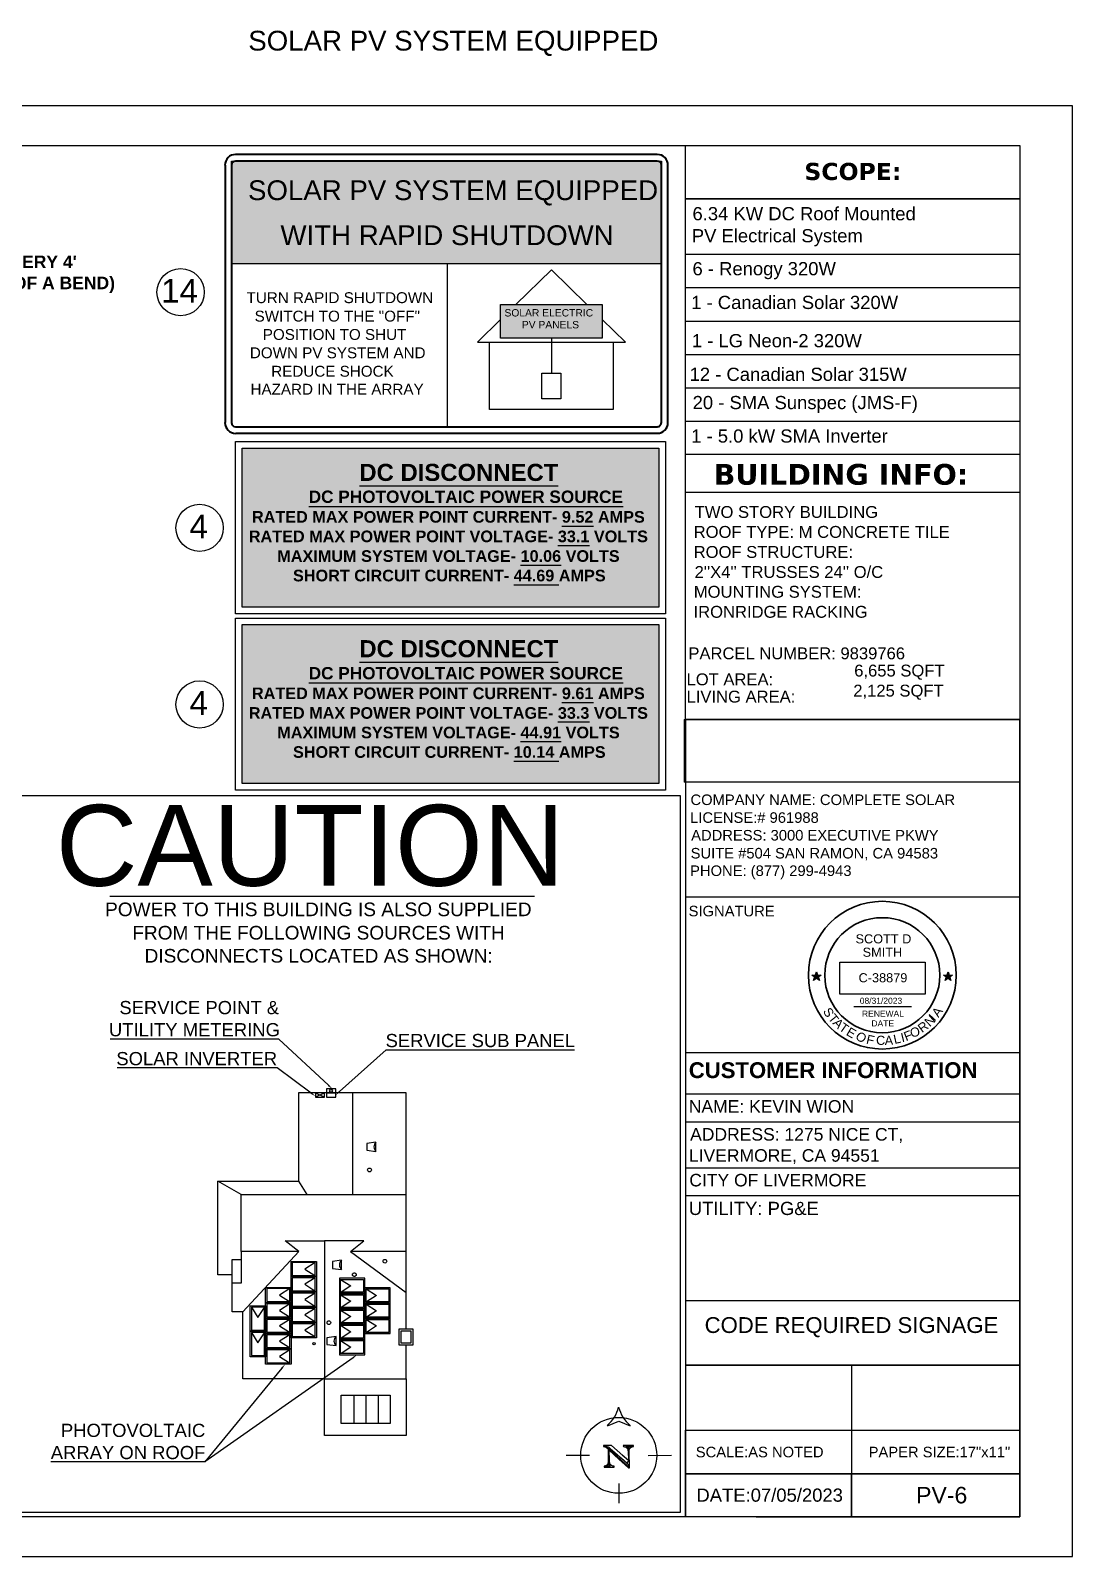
# Model space of a CAD drawing. Header units: millimetres. Extents: x 351 to 7480, y -14642 to -8468.
# Drawn here: x 4877 to 5667, y -10898 to -9740 of the extents above; entities that cross this region are included whole.
import ezdxf

# ---------------------------------------------------------------- set-up
doc = ezdxf.new("R2010")
doc.units = ezdxf.units.MM
for name, color, linetype in [('PDF5_Text', 7, 'Continuous'), ('PDF7_0', 7, 'Continuous'), ('PDF7_PDF4_0', 7, 'Continuous'), ('PDF7_PDF9_Geometry', 7, 'Continuous'), ('PDF7_PDF_0', 7, 'Continuous'), ('PDF7_PDF_Geometry', 7, 'Continuous'), ('PDF7_Text', 7, 'Continuous'), ('PDF_Text', 7, 'Continuous')]:
    doc.layers.add(name, color=color, linetype=linetype)
doc.styles.add('PDF Arial', font='arial.ttf')
doc.styles.add('PDF Arial Bold', font='arialbd.ttf')
doc.styles.add('PDF Verdana Bold', font='verdanab.ttf')
doc.styles.get("Standard").update_dxf_attribs({"font": 'arial.ttf'})
picture_1 = doc.add_image_def('image9.png', size_in_pixel=(45, 240))
picture_2 = doc.add_image_def('image33.png', size_in_pixel=(858, 321))

# ---------------------------------------------------------------- blocks, each defined once
blk = doc.blocks.new('star')
h = blk.add_hatch(color=256)
h.dxf.hatch_style = 1
h.paths.add_polyline_path([(116.5, 62.57), (116.86, 62.57), (116.68, 63.12)])
h.paths.add_polyline_path([(116.68, 62.02), (116.97, 62.23), (116.86, 62.57), (116.5, 62.57), (116.39, 62.23)])
h.paths.add_polyline_path([(116.5, 62.57), (115.92, 62.57), (116.39, 62.23)])
h.paths.add_polyline_path([(116.39, 62.23), (116.21, 61.67), (116.68, 62.02)])
h.paths.add_polyline_path([(116.68, 62.02), (117.15, 61.67), (116.97, 62.23)])
h.paths.add_polyline_path([(116.97, 62.23), (117.44, 62.57), (116.86, 62.57)])
for p, q in [((116.21, 61.67), (116.68, 63.12)), ((116.68, 63.12), (117.15, 61.67)), ((115.92, 62.57), (117.44, 62.57)), ((117.15, 61.67), (115.92, 62.57)), ((117.44, 62.57), (116.21, 61.67))]:
    blk.add_line(p, q)
blk = doc.blocks.new('a')
at = {"color": 1, "char_height": 15, "attachment_point": 1}
for s, insert, rotation in [('{\\C256;S}', (169, 149), 301.8504), ('{\\C256;T}', (176.1, 138.5), 308.5602), ('{\\C256;A}', (182.8, 131.2), 313.9392), ('{\\C256;N}', (322.6, 125.5), 43.0781), ('{\\C256;I}', (344.8, 127.8), 227.4846), ('{\\C256;A}', (335, 138.5), 54.6588), ('{\\C256;T}', (190.6, 123.2), 324.7462), ('{\\C256;E}', (201.4, 115.5), 330.0103), ('{\\C256;O}', (218.6, 109.1), 319.6464), ('{\\C256;L}', (271.7, 101.5), 12.6875), ('{\\C256;I}', (283.7, 104.3), 13.6115), ('{\\C256;F}', (288.3, 105.4), 21.5682), ('{\\C256;O}', (299, 112.2), 12.6875), ('{\\C256;R}', (311.3, 116.8), 36.4598), ('{\\C256;A}', (258.4, 100.3), 1.6689)]:
    blk.add_mtext_dynamic_manual_height_columns(s, width=30.733, gutter_width=125, heights=[0], dxfattribs=dict(at, insert=insert, rotation=rotation))
at = {"color": 1, "insert": (244.5, 100.5), "char_height": 15, "attachment_point": 1}
blk.add_mtext_dynamic_manual_height_columns('{\\C256;C}', width=30.733, gutter_width=125, heights=[0], dxfattribs=at)
blk = doc.blocks.new('1')
at = {"color": 1, "xscale": 0.1018808021228187, "yscale": 0.1018808021228187, "zscale": 0.1018808021228187}
blk.add_blockref('a', (510.97, 81.39), dxfattribs=at)
at = {"color": 1, "insert": (534.46, 91.84), "char_height": 1.528, "attachment_point": 1, "rotation": 347.3366}
blk.add_mtext_dynamic_manual_height_columns('{\\C256;F}', width=1.5282, gutter_width=12.74, heights=[0], dxfattribs=at)

msp = doc.modelspace()

# ---------------------------------------------------------------- hatches: boundary and pattern name
at = {"layer": 'PDF7_PDF4_0', "transparency": 33554559}
h = msp.add_hatch(color=2, dxfattribs=at)
h.dxf.hatch_style = 1
h.paths.add_polyline_path([(5355.4, -9842.1, 0.320372), (5352.8, -9839.5), (5031.9, -9839.6, 0.273718), (5029.7, -9841.8), (5029.7, -9917.3), (5355.4, -9917.3)])

# ---------------------------------------------------------------- linework, layer by layer
at = {"lineweight": 30}
msp.add_line((5501.3, -10480.6), (5545.1, -10480.6), dxfattribs=at)
at = {"lineweight": 35}
for radius in [56, 43.6]:
    msp.add_circle((5522.9, -10456.8), radius, dxfattribs=at)
at = {"layer": 'PDF7_0', "lineweight": 25}
for points in [[(3967.2, -9797.7), (3967.2, -10897.6), (5667, -10897.6), (5667, -9797.7)], [(5627.1, -9868.2), (5373.6, -9868.2)], [(5627.1, -9868.2), (5627.1, -10062.1), (5373.6, -10062.1), (5373.6, -9868.2)], [(5032.7, -10052.2), (5358.5, -10052.2), (5358.5, -10182.7), (5032.7, -10182.7)], [(5037.7, -10057.2), (5353.5, -10057.2), (5353.5, -10177.8), (5037.7, -10177.8)], [(5032.7, -10186), (5358.5, -10186), (5358.5, -10316.5), (5032.7, -10316.5)], [(5037.7, -10191), (5353.5, -10191), (5353.5, -10311.5), (5037.7, -10311.5)], [(5373.6, -10310.5), (5373.6, -10262.9), (5627.1, -10262.9), (5627.1, -10310.5)], [(5100.2, -10549.2), (5100.2, -10546.1), (5093.2, -10546.1), (5093.2, -10549.2)], [(5108.6, -10546.1), (5108.6, -10543), (5101.5, -10543), (5101.5, -10546.1)], [(5108.6, -10549.2), (5108.6, -10546.1), (5101.5, -10546.1), (5101.5, -10549.2)], [(5139.1, -10590.5), (5139.1, -10583.5), (5132.2, -10584.4), (5132.2, -10589.6)], [(5074.7, -10685.4), (5074.7, -10673.8), (5094, -10673.8), (5094, -10685.4)], [(5093, -10684.4), (5093, -10674.7), (5075.6, -10674.7), (5075.6, -10684.4)], [(5113, -10680), (5113, -10673), (5106.1, -10673.8), (5106.1, -10679.1)], [(5074.7, -10697), (5074.7, -10685.4), (5094, -10685.4), (5094, -10697)], [(5093, -10696.1), (5093, -10686.3), (5075.6, -10686.3), (5075.6, -10696.1)], [(5130.6, -10698.1), (5130.6, -10686.5), (5111.4, -10686.5), (5111.4, -10698.1)], [(5112.3, -10697.2), (5112.3, -10687.5), (5129.6, -10687.5), (5129.6, -10697.2)], [(5055.4, -10705.2), (5055.4, -10693.6), (5074.7, -10693.6), (5074.7, -10705.2)], [(5073.8, -10704.3), (5073.8, -10694.5), (5056.4, -10694.5), (5056.4, -10704.3)], [(5074.7, -10708.6), (5074.7, -10697), (5094, -10697), (5094, -10708.6)], [(5093, -10707.7), (5093, -10698), (5075.6, -10698), (5075.6, -10707.7)], [(5130.6, -10709.8), (5130.6, -10698.1), (5111.4, -10698.1), (5111.4, -10709.8)], [(5112.3, -10708.9), (5112.3, -10699.1), (5129.6, -10699.1), (5129.6, -10708.9)], [(5149.9, -10705.4), (5149.9, -10693.8), (5130.6, -10693.8), (5130.6, -10705.4)], [(5131.6, -10704.4), (5131.6, -10694.7), (5148.9, -10694.7), (5148.9, -10704.4)], [(5055.4, -10726.8), (5043.8, -10726.8), (5043.8, -10707.6), (5055.4, -10707.6)], [(5054.5, -10708.5), (5044.7, -10708.5), (5044.7, -10725.9), (5054.5, -10725.9)], [(5055.4, -10716.9), (5055.4, -10705.2), (5074.7, -10705.2), (5074.7, -10716.9)], [(5073.8, -10715.9), (5073.8, -10706.1), (5056.4, -10706.1), (5056.4, -10715.9)], [(5074.7, -10720.2), (5074.7, -10708.6), (5094, -10708.6), (5094, -10720.2)], [(5093, -10719.3), (5093, -10709.6), (5075.6, -10709.6), (5075.6, -10719.3)], [(5130.6, -10721.4), (5130.6, -10709.8), (5111.4, -10709.8), (5111.4, -10721.4)], [(5112.3, -10720.5), (5112.3, -10710.7), (5129.6, -10710.7), (5129.6, -10720.5)], [(5149.9, -10717), (5149.9, -10705.4), (5130.6, -10705.4), (5130.6, -10717)], [(5131.6, -10716), (5131.6, -10706.3), (5148.9, -10706.3), (5148.9, -10716)], [(5055.4, -10728.5), (5055.4, -10716.9), (5074.7, -10716.9), (5074.7, -10728.5)], [(5073.8, -10727.6), (5073.8, -10717.8), (5056.4, -10717.8), (5056.4, -10727.6)], [(5074.7, -10731.8), (5074.7, -10720.2), (5094, -10720.2), (5094, -10731.8)], [(5093, -10730.9), (5093, -10721.1), (5075.6, -10721.1), (5075.6, -10730.9)], [(5130.6, -10733), (5130.6, -10721.4), (5111.4, -10721.4), (5111.4, -10733)], [(5112.3, -10732.1), (5112.3, -10722.3), (5129.6, -10722.3), (5129.6, -10732.1)], [(5149.9, -10728.6), (5149.9, -10717), (5130.6, -10717), (5130.6, -10728.6)], [(5131.6, -10727.7), (5131.6, -10717.9), (5148.9, -10717.9), (5148.9, -10727.7)], [(5156.8, -10725), (5167.1, -10725), (5167.1, -10737.4), (5156.8, -10737.4)], [(5055.4, -10746.1), (5043.8, -10746.1), (5043.8, -10726.8), (5055.4, -10726.8)], [(5054.5, -10727.8), (5044.7, -10727.8), (5044.7, -10745.2), (5054.5, -10745.2)], [(5055.4, -10740.1), (5055.4, -10728.5), (5074.7, -10728.5), (5074.7, -10740.1)], [(5073.8, -10739.1), (5073.8, -10729.4), (5056.4, -10729.4), (5056.4, -10739.1)], [(5108.9, -10737.7), (5108.9, -10730.8), (5101.9, -10731.7), (5101.9, -10736.9)], [(5130.6, -10744.6), (5130.6, -10733), (5111.4, -10733), (5111.4, -10744.6)], [(5112.3, -10743.7), (5112.3, -10733.9), (5129.6, -10733.9), (5129.6, -10743.7)], [(5158.3, -10726.5), (5165.6, -10726.5), (5165.6, -10735.9), (5158.3, -10735.9)], [(5055.4, -10751.7), (5055.4, -10740.1), (5074.7, -10740.1), (5074.7, -10751.7)], [(5073.8, -10750.7), (5073.8, -10741), (5056.4, -10741), (5056.4, -10750.7)], [(5112.8, -10775.3), (5149.9, -10775.3), (5149.9, -10796.8), (5112.8, -10796.8)]]:
    msp.add_lwpolyline(points, close=True, dxfattribs=at)
for points in [[(5373.6, -10262.9), (5373.6, -9827.6)], [(5373.6, -9910.1), (5627.1, -9910.1)], [(5373.6, -9935.4), (5627.1, -9935.4)], [(5373.6, -9960.8), (5627.1, -9960.8)], [(5373.6, -9986.1), (5627.1, -9986.1)], [(5373.6, -10011.5), (5627.1, -10011.5)], [(5373.6, -10036.8), (5627.1, -10036.8)], [(5373.6, -10090.5), (5627.1, -10090.5)], [(5373.7, -10397.4), (5627.2, -10397.4)], [(5103, -10540.3), (5065.5, -10505.2), (5065.4, -10505.2), (4937.7, -10505.2)], [(5111.5, -10545), (5146.8, -10513.3), (5147, -10513.3), (5289.5, -10513.3)], [(5090, -10546.2), (5064.2, -10527), (5064.1, -10527), (4942.9, -10527)], [(5036.8, -10666.3), (5036.8, -10623.1), (5162.1, -10623.1), (5162.1, -10546.1), (5080.5, -10546.1), (5080.5, -10612.9)], [(5100.2, -10546.1), (5093.2, -10549.2)], [(5093.2, -10546.1), (5100.2, -10549.2)], [(5121.3, -10546.1), (5121.3, -10623.1)], [(5030, -10683.9), (5019.2, -10683.9), (5019.2, -10612.9), (5080.5, -10612.9), (5086.6, -10623.1)], [(5036.8, -10623.1), (5019.2, -10612.9)], [(5162.1, -10725), (5162.1, -10623.1)], [(5080.6, -10666.3), (5036.8, -10666.3), (5036.8, -10690.3), (5030, -10690.3)], [(5162.1, -10763), (5162.1, -10805.8), (5100.1, -10805.8), (5100.1, -10763), (5038.2, -10763), (5038.2, -10712.2), (5080.6, -10666.3), (5070.3, -10658.3), (5100.1, -10658.3)], [(5162.1, -10666.3), (5119.7, -10666.3), (5129.8, -10658.3), (5100.1, -10658.3), (5100.1, -10763), (5162.1, -10763), (5162.1, -10737.4)], [(5119.7, -10666.3), (5162.1, -10697.3)], [(5038.2, -10712.2), (5030, -10712.2), (5030, -10672.4), (5036.8, -10672.4)], [(5093, -10674.7), (5085.2, -10679.6), (5092.8, -10684.4)], [(5093, -10686.3), (5085.2, -10691.2), (5092.8, -10696.1)], [(5112.3, -10687.5), (5120.1, -10692.3), (5112.6, -10697.2)], [(5073.8, -10694.5), (5066, -10699.4), (5073.5, -10704.3)], [(5093, -10698), (5085.2, -10702.8), (5092.8, -10707.7)], [(5112.3, -10699.1), (5120.1, -10704), (5112.6, -10708.9)], [(5131.6, -10694.7), (5139.4, -10699.6), (5131.8, -10704.4)], [(5044.7, -10708.5), (5049.6, -10716.3), (5054.5, -10708.8)], [(5073.8, -10706.1), (5066, -10711), (5073.5, -10715.9)], [(5093, -10709.6), (5085.2, -10714.4), (5092.8, -10719.3)], [(5112.3, -10710.7), (5120.1, -10715.6), (5112.6, -10720.5)], [(5131.6, -10706.3), (5139.4, -10711.2), (5131.8, -10716)], [(5073.8, -10717.8), (5066, -10722.7), (5073.5, -10727.6)], [(5093, -10721.1), (5085.2, -10726), (5092.8, -10730.9)], [(5112.3, -10722.3), (5120.1, -10727.2), (5112.6, -10732.1)], [(5131.6, -10717.9), (5139.4, -10722.8), (5131.8, -10727.7)], [(5044.7, -10727.8), (5049.6, -10735.6), (5054.5, -10728)], [(5073.8, -10729.4), (5066, -10734.3), (5073.5, -10739.1)], [(5112.3, -10733.9), (5120.1, -10738.8), (5112.6, -10743.7)], [(5121.7, -10746.9), (5009.4, -10825.7), (5009.2, -10825.7), (4892.6, -10825.7)], [(5073.8, -10741), (5066, -10745.9), (5073.5, -10750.7)], [(5067.8, -10754.8), (5009.4, -10825.7)], [(5122.2, -10775.3), (5122.2, -10796.8)], [(5131.5, -10775.3), (5131.5, -10796.8)], [(5140.7, -10775.3), (5140.7, -10796.8)]]:
    msp.add_lwpolyline(points, dxfattribs=at)
at = {"layer": 'PDF7_0', "color": 7, "lineweight": 25, "true_color": 0xfcfcfc}
for points in [[(5126.5, -10085.8), (5277.3, -10085.8)], [(5088.1, -10101.5), (5326.4, -10101.5)], [(5280, -10116.3), (5304, -10116.3)], [(5277, -10131.1), (5300.9, -10131.1)], [(5248.6, -10145.9), (5279.4, -10145.9)], [(5243.5, -10160.7), (5274.2, -10160.7), (5277.7, -10160.7)], [(5126.5, -10219.5), (5277.3, -10219.5)], [(5088.1, -10235.2), (5326.4, -10235.2)], [(5280, -10250), (5304, -10250)], [(5277, -10264.8), (5300.9, -10264.8)], [(5248.6, -10279.7), (5279.4, -10279.7)], [(5243.5, -10294.5), (5274.2, -10294.5), (5277.7, -10294.5)]]:
    msp.add_lwpolyline(points, dxfattribs=at)
at = {"layer": 'PDF7_0', "lineweight": 25}
for centre, radius in [((5105, -10544.5), 1.04), ((5134.2, -10604.5), 1.41), ((5145.9, -10673.7), 1.41), ((5122.7, -10683.9), 1.41), ((5103.4, -10720.3), 1.41), ((5092.2, -10736.3), 0.863)]:
    msp.add_circle(centre, radius, dxfattribs=at)
for centre, end in [((5142, -10586.9), 230.5486), ((5115.9, -10676.4), 230.5486), ((5111.7, -10734.2), 230.5489)]:
    msp.add_arc(centre, 4.5, 129.4514, end, dxfattribs=at)
at = {"layer": 'PDF7_0', "color": 1, "transparency": 33554559}
for points in [[(5353.5, -10057.2), (5037.7, -10057.2), (5353.5, -10177.8)], [(5037.7, -10057.2), (5353.5, -10177.8), (5037.7, -10177.8)], [(5353.5, -10191), (5037.7, -10191), (5353.5, -10311.5)], [(5037.7, -10191), (5353.5, -10311.5), (5037.7, -10311.5)]]:
    msp.add_solid(points, dxfattribs=at)
at = {"layer": 'PDF7_0', "transparency": 33554559}
for points in [[(5103.5, -10539.8), (5106, -10543), (5102.6, -10540.8)], [(5090.4, -10545.7), (5093.2, -10548.6), (5089.6, -10546.8)], [(5111.9, -10545.5), (5108.6, -10547.7), (5111.1, -10544.5)], [(5121.3, -10746.4), (5124.9, -10744.6), (5122, -10747.5)], [(5067.3, -10754.4), (5070.3, -10751.7), (5068.3, -10755.2)]]:
    msp.add_solid(points, dxfattribs=at)
at = {"layer": 'PDF7_PDF4_0', "lineweight": 40}
for points in [[(5352.3, -9834.5), (5032.8, -9834.5)], [(5024.7, -9842.6), (5024.7, -9917.3), (5024.7, -10037.8)], [(5029.7, -9842.6), (5029.7, -9917.3), (5029.7, -10037.8)], [(5352.3, -9839.5), (5032.8, -9839.5)]]:
    msp.add_lwpolyline(points, dxfattribs=at)
for points in [[(5032.8, -10045.9), (5352.3, -10045.9, 0.414214), (5360.4, -10037.8), (5360.4, -9917.3), (5360.4, -9842.6, 0.414579), (5352.3, -9834.5)], [(5032.8, -10040.9), (5352.3, -10040.9, 0.414214), (5355.4, -10037.8), (5355.4, -9917.3), (5355.4, -9842.6, 0.414213), (5352.3, -9839.5)]]:
    msp.add_lwpolyline(points, format="xyb", dxfattribs=at)
at = {"layer": 'PDF7_PDF4_0', "lineweight": 25}
for points in [[(5029.7, -9839.6), (5355.4, -9839.5), (5355.4, -9917.3), (5029.7, -9917.3)], [(5233.5, -9948.3), (5310.6, -9948.3), (5310.6, -9973.8), (5233.5, -9973.8)], [(5264.8, -10000.2), (5279.3, -10000.2), (5279.3, -10019.8), (5264.8, -10019.8)]]:
    msp.add_lwpolyline(points, close=True, dxfattribs=at)
at = {"layer": 'PDF7_PDF4_0', "lineweight": 20}
msp.add_lwpolyline([(5355.4, -9917.3), (5029.7, -9917.3)], dxfattribs=at)
at = {"layer": 'PDF7_PDF4_0', "lineweight": 25}
msp.add_lwpolyline([(5193.3, -10040.9), (5193.3, -9917.3)], dxfattribs=at)
at = {"layer": 'PDF7_PDF4_0', "lineweight": 30}
for points in [[(5299, -9948.3), (5272.1, -9922), (5245.1, -9948.3)], [(5233.5, -9959.6), (5216, -9976.7), (5328.2, -9976.7), (5310.6, -9959.6)], [(5272.1, -9973.8), (5272.1, -10000.2)], [(5318.9, -9976.7), (5318.9, -10027.9), (5225.2, -10027.9), (5225.2, -9976.7)]]:
    msp.add_lwpolyline(points, dxfattribs=at)
at = {"layer": 'PDF7_PDF4_0', "lineweight": 40}
for centre, radius, start, end in [((5032.7, -9842.6), 8.13, 90, 180), ((5032.7, -9842.6), 3.13, 90, 180), ((5032.7, -10037.8), 8.13, 180, 270), ((5032.7, -10037.8), 3.13, 180, 270)]:
    msp.add_arc(centre, radius, start, end, dxfattribs=at)
at = {"layer": 'PDF7_PDF4_0', "color": 252, "true_color": 0x929398, "transparency": 33554559}
for points in [[(5032.8, -9839.5), (5352.9, -9839.5), (5032.3, -9839.5)], [(5352.3, -9839.5), (5032.8, -9839.5), (5352.9, -9839.5)]]:
    msp.add_solid(points, dxfattribs=at)
at = {"layer": 'PDF7_PDF4_0', "color": 2, "transparency": 33554559}
for points in [[(5310.6, -9948.3), (5233.5, -9948.3), (5310.6, -9973.8)], [(5233.5, -9948.3), (5310.6, -9973.8), (5233.5, -9973.8)]]:
    msp.add_solid(points, dxfattribs=at)
at = {"layer": 'PDF7_PDF9_Geometry', "lineweight": 30}
msp.add_lwpolyline([(5314.4, -10798.3, 0.153116), (5323, -10784.3, 0.153141), (5331.7, -10798.2)], format="xyb", dxfattribs=at)
for points in [[(5314.6, -10798.4), (5323.1, -10794.9), (5331.7, -10798.4)], [(5330.4, -10824.7), (5317.6, -10813.5), (5311.6, -10813.5), (5311.6, -10814.3), (5311.7, -10814.3), (5313.9, -10814.3), (5314.1, -10814.3), (5314.7, -10814.4), (5315.1, -10814.5), (5315.5, -10814.8), (5315.8, -10814.9), (5316.1, -10815.2), (5316.5, -10815.6), (5329.4, -10826.8)], [(5330.5, -10829.7), (5315.8, -10816.3), (5315.8, -10817), (5323.1, -10823.7), (5330.4, -10830.3), (5330.5, -10829.7), (5323.8, -10823.7)], [(5330.3, -10817.4), (5330.4, -10824.7), (5329.4, -10826.8), (5329.5, -10827.1), (5329.9, -10827.5), (5330.1, -10827.7), (5330.2, -10827.8), (5330.4, -10828.2), (5330.4, -10828.4), (5330.5, -10828.8), (5330.5, -10829.1), (5330.5, -10829.7), (5330.4, -10830.3), (5331.3, -10830.3), (5331, -10817.8), (5331.1, -10817.2), (5331.1, -10816.7), (5331.2, -10816.2), (5330.4, -10816.1), (5330.2, -10815.7), (5329.9, -10815.3), (5329.7, -10814.9), (5329.4, -10814.7), (5329, -10814.5), (5328.5, -10814.3), (5331.6, -10814.3), (5334.3, -10814.2), (5334.3, -10813.5), (5326.5, -10813.4), (5326.6, -10814.2), (5327, -10814.2), (5327.5, -10814.4), (5328.1, -10814.5), (5328.4, -10814.7), (5328.8, -10814.9), (5329.2, -10815.1), (5329.2, -10815.2), (5329.5, -10815.6), (5329.8, -10815.9), (5329.9, -10816.5), (5330.1, -10816.8), (5330.3, -10817.4), (5330.4, -10816.1)], [(5301, -10821), (5283.2, -10821.1)], [(5324.9, -10822.9), (5329.4, -10826.8), (5330.4, -10824.7), (5325.7, -10820.7)], [(5345.3, -10820.9), (5363.1, -10820.8)], [(5323.2, -10842.3), (5323.2, -10857.2)]]:
    msp.add_lwpolyline(points, dxfattribs=at)
for points in [[(5315.2, -10825.6), (5315.2, -10825.7), (5315.2, -10826.3), (5315.1, -10826.7), (5315.4, -10827.1), (5315.6, -10827.4), (5315.6, -10827.9), (5315.8, -10828.2), (5316, -10828.4), (5316.3, -10828.7), (5316.7, -10829.1), (5313.7, -10829.1), (5312, -10829.9), (5319.6, -10829.9), (5319.6, -10829.1), (5319.2, -10829.1), (5318.6, -10829), (5318.2, -10828.9), (5317.8, -10828.7), (5317.5, -10828.6), (5317.1, -10828.2), (5316.7, -10827.8), (5316.6, -10827.6), (5316.3, -10827.1), (5316.3, -10826.6), (5316.1, -10826.3), (5316.1, -10825.8), (5316.1, -10825.4), (5316, -10824.8), (5315.8, -10817), (5315.8, -10816.3), (5315.6, -10815.9), (5315.2, -10815.6), (5314.8, -10815.2), (5314.6, -10815), (5314.3, -10814.7), (5313.8, -10814.5), (5313.4, -10814.3), (5313.9, -10814.3), (5311.7, -10814.3), (5312, -10814.3), (5312.5, -10814.4), (5312.9, -10814.5), (5313.4, -10814.7), (5313.6, -10814.8), (5313.8, -10815), (5314.2, -10815.4), (5314.6, -10815.8), (5315, -10816.1)], [(5334.3, -10814.2), (5331.6, -10814.3), (5331, -10814.7), (5330.7, -10815.1), (5330.5, -10815.6), (5330.4, -10816.1), (5331.2, -10816.2), (5331.4, -10815.8), (5331.5, -10815.7), (5331.9, -10815.3), (5332.2, -10814.9), (5332.5, -10814.7), (5332.8, -10814.6), (5333.3, -10814.4), (5333.7, -10814.3)], [(5315.1, -10826.7), (5315, -10827.1), (5314.7, -10827.6), (5314.5, -10828), (5314.2, -10828.3), (5313.9, -10828.6), (5313.6, -10828.7), (5313.1, -10828.9), (5312.6, -10829.1), (5312, -10829.1), (5312, -10829.9), (5313.7, -10829.1), (5314.2, -10828.9), (5314.6, -10828.6), (5314.8, -10828.2), (5315, -10827.9), (5315.3, -10827.7), (5315.4, -10827.1)]]:
    msp.add_lwpolyline(points, close=True, dxfattribs=at)
msp.add_circle((5323.1, -10820.9), 28.8, dxfattribs=at)
at = {"layer": 'PDF7_PDF_0', "lineweight": 25}
msp.add_lwpolyline([(4826.4, -10864.1), (5369.8, -10864.1), (5369.8, -10320.7), (4826.4, -10320.7)], close=True, dxfattribs=at)
msp.add_lwpolyline([(4937.3, -10397), (5259.2, -10397)], dxfattribs=at)
for centre in [(4991, -9938.9), (5005.4, -10117.6), (5005.4, -10251.5)]:
    msp.add_circle(centre, 17.9, dxfattribs=at)
at = {"layer": 'PDF7_PDF_Geometry', "lineweight": 25}
for points in [[(5627.1, -9827.6), (5627.1, -10867.6), (4007.1, -10867.6), (4007.1, -9827.6), (5627.1, -9827.6), (5627.1, -10867.6), (5373.6, -10867.6), (5373.6, -10834.8), (5627.1, -10834.8), (5373.6, -10834.8), (5373.6, -10801.9), (5627.1, -10801.9)], [(5627.1, -10345.5), (5627.1, -10801.9), (5627.1, -10834.8), (5627.1, -10867.6), (5627.1, -10262.9), (5373.6, -10262.9), (5373.6, -10867.6)], [(5373.6, -10515.5), (5627.1, -10515.5)], [(5373.6, -10546.8), (5627.1, -10546.8)], [(5373.6, -10567.9), (5627.1, -10567.9)], [(5373.6, -10602.8), (5627.2, -10602.8)], [(5373.6, -10623.9), (5627.2, -10623.9)], [(5373.6, -10703.5), (5627.2, -10703.5)], [(5377.1, -10752.6), (5627.1, -10752.6), (5373.6, -10752.6), (5627.1, -10752.6), (5499.5, -10752.6), (5499.5, -10801.9), (5627.1, -10801.9), (5627.1, -10752.6)], [(5499.5, -10801.9), (5499.5, -10834.8), (5499.5, -10867.6)]]:
    msp.add_lwpolyline(points, dxfattribs=at)
msp.add_lwpolyline([(5627.1, -10834.8), (5627.1, -10867.6), (5499.5, -10867.6), (5499.5, -10834.8)], close=True, dxfattribs=at)
at = {"layer": 'PDF7_PDF_Geometry', "color": 251, "lineweight": 25, "true_color": 0x525252}
msp.add_lwpolyline([(5427.2, -10867.6), (5627.1, -10867.6)], dxfattribs=at)

# ---------------------------------------------------------------- block references
at = {"xscale": 4.597039828451667, "yscale": 4.597039828451667, "zscale": 4.597039828451667, "rotation": 287.9700872862333}
for p in [(5035, -10036), (5134.7, -10036.1)]:
    msp.add_blockref('star', p, dxfattribs=at)
at = {"color": 1, "xscale": 4.51217474996896, "yscale": 4.51217474996896, "zscale": 4.51217474996896}
msp.add_blockref('1', (3100.2, -10916.2), dxfattribs=at)

# ---------------------------------------------------------------- texts
at = {"attachment_point": 1}
for s, width, heights, insert, char_height, line_spacing_factor in [('SCOTT D\\P  SMITH', 46.347, [0], (5502.6, -10425.8), 6.9, 0.88), ('RENEWAL\\P    DATE', 31.395, [17], (5507.5, -10483.7), 4.6, 0.96)]:
    msp.add_mtext_dynamic_manual_height_columns(s, width=width, gutter_width=4.6, heights=heights, dxfattribs=dict(at, insert=insert, char_height=char_height, line_spacing_factor=line_spacing_factor))
for s, width, insert, char_height in [('C-38879', 41.59, (5504.9, -10455.3), 6.9), ('08/31/2023', 38.133, (5505.8, -10473.9), 4.6)]:
    msp.add_mtext_dynamic_manual_height_columns(s, width=width, gutter_width=4.6, heights=[0], dxfattribs=dict(at, insert=insert, char_height=char_height))
at = {"layer": 'PDF5_Text', "attachment_point": 7, "style": 'PDF Arial'}
for s, insert, char_height in [('1 - LG Neon-2 320W', (5378.5, -9980.8), 10), ('12 - Canadian Solar 315W', (5376.8, -10006.3), 10), ('PARCEL NUMBER: 9839766', (5375.9, -10217.4), 9), ('LOT AREA:', (5374.5, -10237.1), 9), ('LIVING AREA:', (5374.5, -10250.2), 9)]:
    msp.add_mtext(s, dxfattribs=dict(at, insert=insert, char_height=char_height))
at = {"layer": 'PDF7_Text', "attachment_point": 7}
for s, insert, char_height, style in [('SOLAR PV SYSTEM EQUIPPED', (5042.3, -9759.8), 15, 'PDF Arial'), ('SCOPE:', (5463.8, -9854.1), 13, 'PDF Verdana Bold'), ('SOLAR PV SYSTEM EQUIPPED', (5042.1, -9873.2), 15, 'PDF Arial'), ('6.34 KW DC Roof Mounted', (5379, -9884.5), 10, 'PDF Arial'), ('WITH RAPID SHUTDOWN', (5066.7, -9903.4), 15, 'PDF Arial'), ('PV Electrical System', (5378.5, -9904.1), 10, 'PDF Arial'), ("(STICKER TO BE LOCATED ON CONDUIT WITH DC CURRENT EVERY 4'", (4458, -9923.5), 9.5, 'PDF Arial Bold'), ('6 - Renogy 320W', (5379, -9929.1), 10, 'PDF Arial'), ("HORIZONTALLY OR 10' VERTICALLY AND 1' FROM EACH SIDE OF A BEND)", (4458.7, -9939.5), 9.5, 'PDF Arial Bold'), ('14', (4976.2, -9946.9), 18, 'PDF Arial'), ('TURN RAPID SHUTDOWN', (5041, -9947.3), 8.25, 'PDF Arial'), ('1 - Canadian Solar 320W', (5378, -9951.8), 10, 'PDF Arial'), ('SWITCH TO THE "OFF"', (5047.1, -9961.3), 8.25, 'PDF Arial'), ('SOLAR ELECTRIC', (5236.5, -9957.4), 5.584, 'PDF Arial'), ('PV PANELS', (5249.7, -9966.4), 5.58, 'PDF Arial'), ('POSITION TO SHUT', (5053.3, -9975.2), 8.25, 'PDF Arial'), ('DOWN PV SYSTEM AND', (5043.5, -9989.1), 8.25, 'PDF Arial'), ('REDUCE SHOCK', (5059.7, -10003.1), 8.25, 'PDF Arial'), ('HAZARD IN THE ARRAY', (5044, -10016.6), 8.25, 'PDF Arial'), ('20 - SMA Sunspec (JMS-F)', (5379.1, -10030.6), 10, 'PDF Arial'), ('1 - 5.0 kW SMA Inverter', (5378, -10053.1), 10, 'PDF Arial'), ('BUILDING INFO:', (5395, -10085.2), 15.749, 'PDF Verdana Bold'), ('TWO STORY BUILDING', (5380.7, -10110.2), 9, 'PDF Arial'), ('4', (4997.7, -10125.6), 18, 'PDF Arial'), ('ROOF TYPE: M CONCRETE TILE', (5379.9, -10125.3), 9, 'PDF Arial'), ('ROOF STRUCTURE:', (5379.9, -10140.5), 9, 'PDF Arial'), ("2''X4'' TRUSSES 24'' O/C", (5380.6, -10155.7), 9, 'PDF Arial'), ('MOUNTING SYSTEM:', (5380, -10170.7), 9, 'PDF Arial'), ('IRONRIDGE RACKING', (5379.8, -10185.9), 9, 'PDF Arial'), ('6,655 SQFT', (5501.6, -10232.8), 9, 'PDF Arial'), ('2,125 SQFT', (5500.9, -10248), 9, 'PDF Arial'), ('4', (4997.7, -10259.4), 18, 'PDF Arial'), ('COMPANY NAME: COMPLETE SOLAR', (5377.5, -10327.9), 8, 'PDF Arial'), ('CAUTION', (4896.4, -10389.9), 61.35, 'PDF Arial'), ('LICENSE:# 961988', (5377.2, -10341.4), 8, 'PDF Arial'), ('ADDRESS: 3000 EXECUTIVE PKWY', (5378, -10354.8), 8, 'PDF Arial'), ('SUITE #504 SAN RAMON, CA 94583', (5377.6, -10369.8), 8, 'PDF Arial'), ('PHONE: (877) 299-4943', (5377.2, -10384), 8, 'PDF Arial'), ('POWER TO THIS BUILDING IS ALSO SUPPLIED', (4933.8, -10412.2), 10.334, 'PDF Arial'), ('SIGNATURE', (5376.1, -10412.3), 8, 'PDF Arial'), ('FROM THE FOLLOWING SOURCES WITH', (4954.4, -10429.9), 10.334, 'PDF Arial'), ('DISCONNECTS LOCATED AS SHOWN:', (4963.7, -10447.4), 10.334, 'PDF Arial'), ('SERVICE POINT &', (4944.6, -10486.5), 10, 'PDF Arial'), ('UTILITY METERING', (4936.7, -10503.3), 10, 'PDF Arial'), ('SERVICE SUB PANEL', (5146.4, -10511.5), 10, 'PDF Arial'), ('SOLAR INVERTER', (4942.3, -10525.2), 10, 'PDF Arial'), ('CUSTOMER INFORMATION', (5376.2, -10535), 12, 'PDF Arial Bold'), ('NAME: KEVIN WION', (5376.2, -10561.2), 9.5, 'PDF Arial'), ('ADDRESS: 1275 NICE CT,', (5377.2, -10584), 9.5, 'PDF Arial'), ('LIVERMORE, CA 94551', (5376.3, -10600), 9.5, 'PDF Arial'), ('CITY OF LIVERMORE', (5376.6, -10617.1), 9.5, 'PDF Arial'), ('UTILITY: PG&E', (5376.2, -10638.8), 10, 'PDF Arial'), ('CODE REQUIRED SIGNAGE', (5388.2, -10731.4), 12, 'PDF Arial'), ('PHOTOVOLTAIC', (4900.3, -10807.1), 10, 'PDF Arial'), ('ARRAY ON ROOF', (4892.6, -10823.9), 10, 'PDF Arial'), ('DATE:07/05/2023', (5382, -10856.2), 10, 'PDF Arial'), ('PV-6', (5548.5, -10857.5), 12.5, 'PDF Arial')]:
    msp.add_mtext(s, dxfattribs=dict(at, insert=insert, char_height=char_height, style=style))
at = {"layer": 'PDF7_Text', "color": 7, "true_color": 0xfcfcfc, "attachment_point": 7, "style": 'PDF Arial Bold'}
for s, insert, char_height in [('DC DISCONNECT', (5126.5, -10082.2), 12.957), ('DC PHOTOVOLTAIC POWER SOURCE', (5088.1, -10098.8), 9.329), ('RATED MAX POWER POINT CURRENT- 9.52 AMPS', (5045.1, -10113.8), 8.8), ('RATED MAX POWER POINT VOLTAGE- 33.1 VOLTS', (5042.7, -10128.6), 8.8), ('MAXIMUM SYSTEM VOLTAGE- 10.06 VOLTS', (5064.3, -10143.5), 8.8), ('SHORT CIRCUIT CURRENT- 44.69 AMPS', (5076.2, -10158.3), 8.8), ('DC DISCONNECT', (5126.5, -10215.9), 12.957), ('DC PHOTOVOLTAIC POWER SOURCE', (5088.1, -10232.6), 9.329), ('RATED MAX POWER POINT CURRENT- 9.61 AMPS', (5045.1, -10247.6), 8.8), ('RATED MAX POWER POINT VOLTAGE- 33.3 VOLTS', (5042.7, -10262.5), 8.8), ('MAXIMUM SYSTEM VOLTAGE- 44.91 VOLTS', (5064.3, -10277.3), 8.8), ('SHORT CIRCUIT CURRENT- 10.14 AMPS', (5076.2, -10292.1), 8.8)]:
    msp.add_mtext(s, dxfattribs=dict(at, insert=insert, char_height=char_height))
at = {"layer": 'PDF_Text', "insert": (5381.5, -10822.5), "char_height": 8, "attachment_point": 7, "style": 'PDF Arial'}
msp.add_mtext('SCALE:AS NOTED           PAPER SIZE:17"x11"', dxfattribs=at)

# ---------------------------------------------------------------- pictures from other files: only their frames are drawn
at = {"color": 7, "true_color": 0xffffff}
image = msp.add_image(picture_2, insert=(5490.8, -10471.1), size_in_units=(64.6, 24.2), dxfattribs=dict(at, brightness=7, contrast=73))
image.dxf.flags = 15
at = {"layer": 'PDF7_0', "color": 7, "lineweight": 0}
image = msp.add_image(picture_1, insert=(5627.1, -10310.5), size_in_units=(47.5, 254.3), rotation=90, dxfattribs=at)
image.dxf.flags = 15

doc.saveas('drawing.dxf')
